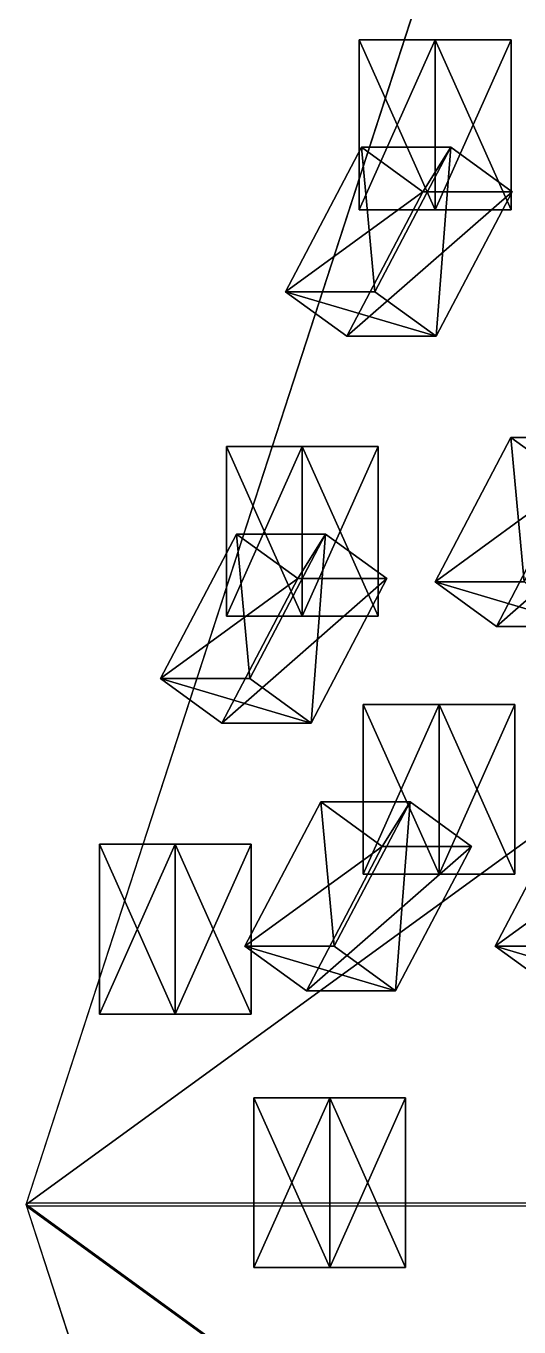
# Model space of a CAD drawing. Header units: metres. Extents: x -324 to 324, y -310 to 311.
# Drawn here: x -323.8 to -294.7, y -7.2 to 69.4 of the extents above; entities that cross this region are included whole.
import ezdxf

# ---------------------------------------------------------------- set-up
doc = ezdxf.new("R2010")
doc.units = ezdxf.units.M

msp = doc.modelspace()

# ---------------------------------------------------------------- linework, layer by layer
for p, q in [((-323.78564, -0.00020891172, -938.3003), (-261.97635, 190.21114, -1061.9042)), ((-261.94815, 190.31635, -1061.6997), (-323.74664, 0.10151672, -938.0959)), ((-323.74664, 0.10151672, -938.0959), (-200.13194, 0.095825195, -738.10077)), ((-261.97607, -190.21149, -1061.904), (-323.78564, -0.00020891172, -938.3003)), ((-200.13196, -0.09590149, -738.10077), (-323.74664, -0.10168457, -938.09595)), ((-323.74664, -0.10168457, -938.09595), (-261.94806, -190.31653, -1061.6997))]:
    msp.add_line(p, q)
for points in [[(-323.78564, -0.00020891172, -938.3003), (-261.97635, 190.21114, -1061.9042), (-161.96652, 117.55693, -1261.8993), (-161.96642, 117.55703, -1261.8992)], [(-200.13194, 0.095825195, -738.10077), (-261.94815, 190.31635, -1061.6997), (-323.74664, 0.10151672, -938.0959), (-323.74655, 0.101616725, -938.09576)], [(-323.78564, -0.00020891172, -938.3003), (-161.96652, 117.55693, -1261.8993), (-161.96637, -117.55719, -1261.8992), (-161.96626, -117.55709, -1261.899)], [(-299.66644, 68.60231, -1005.5376), (-304.139, 68.60231, -996.59357), (-299.667, 68.60232, -994.3573), (-299.6669, 68.60242, -994.3572)], [(-304.139, 58.60231, -996.59357), (-299.667, 58.602314, -994.3573), (-299.667, 68.60232, -994.3573), (-299.6669, 68.60242, -994.3572)], [(-299.66644, 58.602314, -1005.5376), (-304.139, 58.60231, -996.59357), (-304.139, 68.60231, -996.59357), (-304.13892, 68.60241, -996.59344)], [(-299.667, 68.60232, -994.3573), (-304.139, 68.60231, -996.59357), (-304.139, 58.60231, -996.59357), (-304.13892, 58.60241, -996.59344)], [(-304.139, 68.60231, -996.59357), (-299.66644, 68.60231, -1005.5376), (-299.66644, 58.602314, -1005.5376), (-299.66635, 58.602413, -1005.5375)], [(-299.667, 58.602314, -994.3573), (-295.19443, 58.602318, -1003.30133), (-295.19443, 68.60232, -1003.30133), (-295.19434, 68.60242, -1003.3012)], [(-299.667, 68.60232, -994.3573), (-295.19443, 68.60232, -1003.30133), (-299.66644, 68.60231, -1005.5376), (-299.66635, 68.60241, -1005.5375)], [(-295.19443, 68.60232, -1003.30133), (-299.667, 68.60232, -994.3573), (-299.667, 58.602314, -994.3573), (-299.6669, 58.602413, -994.3572)], [(-295.19443, 58.602318, -1003.30133), (-299.66644, 58.602314, -1005.5376), (-299.66644, 68.60231, -1005.5376), (-299.66635, 68.60241, -1005.5375)], [(-299.66644, 68.60231, -1005.5376), (-295.19443, 68.60232, -1003.30133), (-295.19443, 58.602318, -1003.30133), (-295.19434, 58.602417, -1003.3012)], [(-304.0106, 62.279842, -960.2476), (-308.4826, 53.773254, -957.4837), (-303.22498, 53.77301, -948.9774), (-303.22488, 53.77311, -948.9773)], [(-308.4826, 53.773254, -957.4837), (-304.0106, 62.279842, -960.2476), (-300.39264, 59.651253, -962.4839), (-300.39255, 59.651352, -962.48376)], [(-303.22498, 53.77301, -948.9774), (-298.75293, 62.279602, -951.7413), (-304.0106, 62.279842, -960.2476), (-304.0105, 62.27994, -960.2475)], [(-300.39264, 59.651253, -962.4839), (-304.0106, 62.279842, -960.2476), (-298.75293, 62.279602, -951.7413), (-298.75284, 62.2797, -951.74115)], [(-298.75293, 62.279602, -951.7413), (-303.22498, 53.77301, -948.9774), (-299.60703, 51.14442, -951.2137), (-299.60693, 51.14452, -951.21356)], [(-298.75293, 62.279602, -951.7413), (-295.135, 59.65101, -953.9776), (-300.39264, 59.651253, -962.4839), (-300.39255, 59.651352, -962.48376)], [(-299.60703, 51.14442, -951.2137), (-295.135, 59.65101, -953.9776), (-298.75293, 62.279602, -951.7413), (-298.75284, 62.2797, -951.74115)], [(-300.39264, 59.651253, -962.4839), (-304.8647, 51.14466, -959.72003), (-308.4826, 53.773254, -957.4837), (-308.4825, 53.773354, -957.4836)], [(-304.8647, 51.14466, -959.72003), (-300.39264, 59.651253, -962.4839), (-295.135, 59.65101, -953.9776), (-295.13492, 59.651108, -953.9775)], [(-295.135, 59.65101, -953.9776), (-299.60703, 51.14442, -951.2137), (-304.8647, 51.14466, -959.72003), (-304.8646, 51.14476, -959.7199)], [(-304.139, 58.60231, -996.59357), (-299.66644, 58.602314, -1005.5376), (-295.19443, 58.602318, -1003.30133), (-295.19434, 58.602417, -1003.3012)], [(-295.19443, 58.602318, -1003.30133), (-299.667, 58.602314, -994.3573), (-304.139, 58.60231, -996.59357), (-304.13892, 58.60241, -996.59344)], [(-299.60703, 51.14442, -951.2137), (-303.22498, 53.77301, -948.9774), (-308.4826, 53.773254, -957.4837), (-308.4825, 53.773354, -957.4836)], [(-308.4826, 53.773254, -957.4837), (-304.8647, 51.14466, -959.72003), (-299.60703, 51.14442, -951.2137), (-299.60693, 51.14452, -951.21356)], [(-307.49792, 44.65481, -989.8765), (-311.9705, 44.654808, -980.9325), (-307.49847, 44.65481, -978.6962), (-307.49838, 44.65491, -978.6961)], [(-311.9705, 34.654808, -980.9325), (-307.49847, 34.65481, -978.6962), (-307.49847, 44.65481, -978.6962), (-307.49838, 44.65491, -978.6961)], [(-307.49792, 34.65481, -989.8765), (-311.9705, 34.654808, -980.9325), (-311.9705, 44.654808, -980.9325), (-311.9704, 44.654907, -980.9324)], [(-311.9705, 44.654808, -980.9325), (-307.49792, 44.65481, -989.8765), (-307.49792, 34.65481, -989.8765), (-307.49783, 34.65491, -989.8764)], [(-307.49847, 44.65481, -978.6962), (-311.9705, 44.654808, -980.9325), (-311.9705, 34.654808, -980.9325), (-311.9704, 34.654907, -980.9324)], [(-307.49847, 34.65481, -978.6962), (-303.0259, 34.654816, -987.64026), (-303.0259, 44.654816, -987.64026), (-303.02582, 44.654915, -987.64014)], [(-307.49847, 44.65481, -978.6962), (-303.0259, 44.654816, -987.64026), (-307.49792, 44.65481, -989.8765), (-307.49783, 44.65491, -989.8764)], [(-303.0259, 44.654816, -987.64026), (-307.49847, 44.65481, -978.6962), (-307.49847, 34.65481, -978.6962), (-307.49838, 34.65491, -978.6961)], [(-303.0259, 34.654816, -987.64026), (-307.49792, 34.65481, -989.8765), (-307.49792, 44.65481, -989.8765), (-307.49783, 44.65491, -989.8764)], [(-307.49792, 44.65481, -989.8765), (-303.0259, 44.654816, -987.64026), (-303.0259, 34.654816, -987.64026), (-303.02582, 34.654915, -987.64014)], [(-295.20316, 45.193546, -925.9149), (-299.67517, 36.68696, -923.151), (-294.41754, 36.686714, -914.6447), (-294.41745, 36.686813, -914.6446)], [(-299.67517, 36.68696, -923.151), (-295.20316, 45.193546, -925.9149), (-291.5852, 42.564957, -928.1512), (-291.5851, 42.565056, -928.15106)], [(-294.41754, 36.686714, -914.6447), (-289.9455, 45.193306, -917.40857), (-295.20316, 45.193546, -925.9149), (-295.20306, 45.193645, -925.9148)], [(-291.5852, 42.564957, -928.1512), (-295.20316, 45.193546, -925.9149), (-289.9455, 45.193306, -917.40857), (-289.9454, 45.193405, -917.40845)], [(-291.5852, 42.564957, -928.1512), (-296.05725, 34.058365, -925.3873), (-299.67517, 36.68696, -923.151), (-299.67508, 36.687057, -923.1509)], [(-296.05725, 34.058365, -925.3873), (-291.5852, 42.564957, -928.1512), (-286.32758, 42.564713, -919.6449), (-286.32748, 42.56481, -919.6448)], [(-286.32758, 42.564713, -919.6449), (-290.7996, 34.058125, -916.881), (-296.05725, 34.058365, -925.3873), (-296.05716, 34.058464, -925.3872)], [(-311.38364, 39.498974, -945.39874), (-315.85565, 30.992384, -942.6348), (-310.59802, 30.992144, -934.12854), (-310.59793, 30.992243, -934.1284)], [(-315.85565, 30.992384, -942.6348), (-311.38364, 39.498974, -945.39874), (-307.7657, 36.870384, -947.635), (-307.7656, 36.870483, -947.6349)], [(-310.59802, 30.992144, -934.12854), (-306.12598, 39.498734, -936.8924), (-311.38364, 39.498974, -945.39874), (-311.38354, 39.499073, -945.3986)], [(-307.7657, 36.870384, -947.635), (-311.38364, 39.498974, -945.39874), (-306.12598, 39.498734, -936.8924), (-306.1259, 39.498833, -936.8923)], [(-306.12598, 39.498734, -936.8924), (-310.59802, 30.992144, -934.12854), (-306.98007, 28.363552, -936.3648), (-306.97998, 28.363651, -936.3647)], [(-306.12598, 39.498734, -936.8924), (-302.50806, 36.87014, -939.1287), (-307.7657, 36.870384, -947.635), (-307.7656, 36.870483, -947.6349)], [(-306.98007, 28.363552, -936.3648), (-302.50806, 36.87014, -939.1287), (-306.12598, 39.498734, -936.8924), (-306.1259, 39.498833, -936.8923)], [(-307.7657, 36.870384, -947.635), (-312.23773, 28.363794, -944.87115), (-315.85565, 30.992384, -942.6348), (-315.85556, 30.992483, -942.6347)], [(-312.23773, 28.363794, -944.87115), (-307.7657, 36.870384, -947.635), (-302.50806, 36.87014, -939.1287), (-302.50797, 36.87024, -939.1286)], [(-302.50806, 36.87014, -939.1287), (-306.98007, 28.363552, -936.3648), (-312.23773, 28.363794, -944.87115), (-312.23764, 28.363894, -944.87103)], [(-290.7996, 34.058125, -916.881), (-294.41754, 36.686714, -914.6447), (-299.67517, 36.68696, -923.151), (-299.67508, 36.687057, -923.1509)], [(-299.67517, 36.68696, -923.151), (-296.05725, 34.058365, -925.3873), (-290.7996, 34.058125, -916.881), (-290.7995, 34.058224, -916.88086)], [(-311.9705, 34.654808, -980.9325), (-307.49792, 34.65481, -989.8765), (-303.0259, 34.654816, -987.64026), (-303.02582, 34.654915, -987.64014)], [(-303.0259, 34.654816, -987.64026), (-307.49847, 34.65481, -978.6962), (-311.9705, 34.654808, -980.9325), (-311.9704, 34.654907, -980.9324)], [(-306.98007, 28.363552, -936.3648), (-310.59802, 30.992144, -934.12854), (-315.85565, 30.992384, -942.6348), (-315.85556, 30.992483, -942.6347)], [(-315.85565, 30.992384, -942.6348), (-312.23773, 28.363794, -944.87115), (-306.98007, 28.363552, -936.3648), (-306.97998, 28.363651, -936.3647)], [(-299.4361, 29.462315, -1005.9982), (-303.90866, 29.462313, -997.0542), (-299.43665, 29.462315, -994.81793), (-299.43655, 29.462414, -994.8178)], [(-303.90866, 19.462313, -997.0542), (-299.43665, 19.462315, -994.81793), (-299.43665, 29.462315, -994.81793), (-299.43655, 29.462414, -994.8178)], [(-299.4361, 19.462315, -1005.9982), (-303.90866, 19.462313, -997.0542), (-303.90866, 29.462313, -997.0542), (-303.90857, 29.462412, -997.0541)], [(-303.90866, 29.462313, -997.0542), (-299.4361, 29.462315, -1005.9982), (-299.4361, 19.462315, -1005.9982), (-299.436, 19.462414, -1005.9981)], [(-299.43665, 29.462315, -994.81793), (-303.90866, 29.462313, -997.0542), (-303.90866, 19.462313, -997.0542), (-303.90857, 19.462412, -997.0541)], [(-299.43665, 19.462315, -994.81793), (-294.96408, 19.462317, -1003.76196), (-294.96408, 29.462317, -1003.76196), (-294.964, 29.462416, -1003.76184)], [(-299.43665, 29.462315, -994.81793), (-294.96408, 29.462317, -1003.76196), (-299.4361, 29.462315, -1005.9982), (-299.436, 29.462414, -1005.9981)], [(-294.96408, 29.462317, -1003.76196), (-299.43665, 29.462315, -994.81793), (-299.43665, 19.462315, -994.81793), (-299.43655, 19.462414, -994.8178)], [(-294.96408, 19.462317, -1003.76196), (-299.4361, 19.462315, -1005.9982), (-299.4361, 29.462315, -1005.9982), (-299.436, 29.462414, -1005.9981)], [(-299.4361, 29.462315, -1005.9982), (-294.96408, 29.462317, -1003.76196), (-294.96408, 19.462317, -1003.76196), (-294.964, 19.462416, -1003.76184)], [(-306.40707, 23.727161, -918.8089), (-310.8791, 15.2205715, -916.045), (-305.62146, 15.220331, -907.5387), (-305.62137, 15.220431, -907.5386)], [(-310.8791, 15.2205715, -916.045), (-306.40707, 23.727161, -918.8089), (-302.78912, 21.09857, -921.04517), (-302.78903, 21.09867, -921.04504)], [(-305.62146, 15.220331, -907.5387), (-301.1494, 23.72692, -910.30255), (-306.40707, 23.727161, -918.8089), (-306.40698, 23.72726, -918.8088)], [(-302.78912, 21.09857, -921.04517), (-306.40707, 23.727161, -918.8089), (-301.1494, 23.72692, -910.30255), (-301.14932, 23.727018, -910.3024)], [(-301.1494, 23.72692, -910.30255), (-305.62146, 15.220331, -907.5387), (-302.0035, 12.59174, -909.77496), (-302.00342, 12.59184, -909.77484)], [(-301.1494, 23.72692, -910.30255), (-297.5315, 21.09833, -912.5389), (-302.78912, 21.09857, -921.04517), (-302.78903, 21.09867, -921.04504)], [(-302.0035, 12.59174, -909.77496), (-297.5315, 21.09833, -912.5389), (-301.1494, 23.72692, -910.30255), (-301.14932, 23.727018, -910.3024)], [(-291.65018, 23.726482, -894.93384), (-296.1222, 15.2198925, -892.1699), (-290.86456, 15.219652, -883.66364), (-290.86447, 15.219752, -883.6635)], [(-296.1222, 15.2198925, -892.1699), (-291.65018, 23.726482, -894.93384), (-288.03223, 21.09789, -897.1701), (-288.03214, 21.09799, -897.17)], [(-314.98386, 21.22231, -974.90643), (-319.45642, 21.222307, -965.9624), (-314.9844, 21.22231, -963.72614), (-314.9843, 21.222408, -963.726)], [(-319.45642, 11.222307, -965.9624), (-314.9844, 11.222309, -963.72614), (-314.9844, 21.22231, -963.72614), (-314.9843, 21.222408, -963.726)], [(-314.98386, 11.222309, -974.90643), (-319.45642, 11.222307, -965.9624), (-319.45642, 21.222307, -965.9624), (-319.45633, 21.222406, -965.9623)], [(-319.45642, 21.222307, -965.9624), (-314.98386, 21.22231, -974.90643), (-314.98386, 11.222309, -974.90643), (-314.98376, 11.222409, -974.9063)], [(-314.9844, 21.22231, -963.72614), (-319.45642, 21.222307, -965.9624), (-319.45642, 11.222307, -965.9624), (-319.45633, 11.222407, -965.9623)], [(-314.9844, 11.222309, -963.72614), (-310.51184, 11.222311, -972.67017), (-310.51184, 21.222311, -972.67017), (-310.51175, 21.22241, -972.67004)], [(-314.9844, 21.22231, -963.72614), (-310.51184, 21.222311, -972.67017), (-314.98386, 21.22231, -974.90643), (-314.98376, 21.222408, -974.9063)], [(-310.51184, 21.222311, -972.67017), (-314.9844, 21.22231, -963.72614), (-314.9844, 11.222309, -963.72614), (-314.9843, 11.222409, -963.726)], [(-310.51184, 11.222311, -972.67017), (-314.98386, 11.222309, -974.90643), (-314.98386, 21.22231, -974.90643), (-314.98376, 21.222408, -974.9063)], [(-314.98386, 21.22231, -974.90643), (-310.51184, 21.222311, -972.67017), (-310.51184, 11.222311, -972.67017), (-310.51175, 11.222411, -972.67004)], [(-302.78912, 21.09857, -921.04517), (-307.26117, 12.591982, -918.2813), (-310.8791, 15.2205715, -916.045), (-310.879, 15.220672, -916.04486)], [(-307.26117, 12.591982, -918.2813), (-302.78912, 21.09857, -921.04517), (-297.5315, 21.09833, -912.5389), (-297.5314, 21.098429, -912.53876)], [(-297.5315, 21.09833, -912.5389), (-302.0035, 12.59174, -909.77496), (-307.26117, 12.591982, -918.2813), (-307.26108, 12.592082, -918.2812)], [(-288.03223, 21.09789, -897.1701), (-292.50427, 12.591303, -894.40625), (-296.1222, 15.2198925, -892.1699), (-296.1221, 15.219993, -892.1698)], [(-303.90866, 19.462313, -997.0542), (-299.4361, 19.462315, -1005.9982), (-294.96408, 19.462317, -1003.76196), (-294.964, 19.462416, -1003.76184)], [(-294.96408, 19.462317, -1003.76196), (-299.43665, 19.462315, -994.81793), (-303.90866, 19.462313, -997.0542), (-303.90857, 19.462412, -997.0541)], [(-302.0035, 12.59174, -909.77496), (-305.62146, 15.220331, -907.5387), (-310.8791, 15.2205715, -916.045), (-310.879, 15.220672, -916.04486)], [(-310.8791, 15.2205715, -916.045), (-307.26117, 12.591982, -918.2813), (-302.0035, 12.59174, -909.77496), (-302.00342, 12.59184, -909.77484)], [(-287.2466, 12.591061, -885.8999), (-290.86456, 15.219652, -883.66364), (-296.1222, 15.2198925, -892.1699), (-296.1221, 15.219993, -892.1698)], [(-296.1222, 15.2198925, -892.1699), (-292.50427, 12.591303, -894.40625), (-287.2466, 12.591061, -885.8999), (-287.24652, 12.591161, -885.8998)], [(-319.45642, 11.222307, -965.9624), (-314.98386, 11.222309, -974.90643), (-310.51184, 11.222311, -972.67017), (-310.51175, 11.222411, -972.67004)], [(-310.51184, 11.222311, -972.67017), (-314.9844, 11.222309, -963.72614), (-319.45642, 11.222307, -965.9624), (-319.45633, 11.222407, -965.9623)], [(-305.88553, 6.287314, -993.1009), (-310.3581, 6.287312, -984.15686), (-305.88608, 6.287315, -981.9206), (-305.886, 6.287415, -981.9205)], [(-310.3581, -3.712688, -984.15686), (-305.88608, -3.712685, -981.9206), (-305.88608, 6.287315, -981.9206), (-305.886, 6.287415, -981.9205)], [(-305.88553, -3.712686, -993.1009), (-310.3581, -3.712688, -984.15686), (-310.3581, 6.287312, -984.15686), (-310.358, 6.287412, -984.15674)], [(-305.88608, 6.287315, -981.9206), (-310.3581, 6.287312, -984.15686), (-310.3581, -3.712688, -984.15686), (-310.358, -3.712588, -984.15674)], [(-310.3581, 6.287312, -984.15686), (-305.88553, 6.287314, -993.1009), (-305.88553, -3.712686, -993.1009), (-305.88544, -3.7125862, -993.10077)], [(-305.88608, -3.712685, -981.9206), (-301.4135, -3.7126832, -990.8646), (-301.4135, 6.287317, -990.8646), (-301.41342, 6.287417, -990.8645)], [(-305.88608, 6.287315, -981.9206), (-301.4135, 6.287317, -990.8646), (-305.88553, 6.287314, -993.1009), (-305.88544, 6.287414, -993.10077)], [(-301.4135, 6.287317, -990.8646), (-305.88608, 6.287315, -981.9206), (-305.88608, -3.712685, -981.9206), (-305.886, -3.7125852, -981.9205)], [(-301.4135, -3.7126832, -990.8646), (-305.88553, -3.712686, -993.1009), (-305.88553, 6.287314, -993.1009), (-305.88544, 6.287414, -993.10077)], [(-305.88553, 6.287314, -993.1009), (-301.4135, 6.287317, -990.8646), (-301.4135, -3.7126832, -990.8646), (-301.41342, -3.7125833, -990.8645)], [(-323.78564, -0.00020891172, -938.3003), (-161.96637, -117.55719, -1261.8992), (-261.97607, -190.21149, -1061.904), (-261.97598, -190.21138, -1061.9039)], [(-61.935295, -190.30717, -738.10077), (-200.13196, -0.09590149, -738.10077), (-323.74664, -0.10168457, -938.09595), (-323.74655, -0.10158457, -938.0958)], [(-61.935295, -190.30717, -738.10077), (-323.74664, -0.10168457, -938.09595), (-261.94806, -190.31653, -1061.6997), (-261.94797, -190.31642, -1061.6996)], [(-310.3581, -3.712688, -984.15686), (-305.88553, -3.712686, -993.1009), (-301.4135, -3.7126832, -990.8646), (-301.41342, -3.7125833, -990.8645)], [(-301.4135, -3.7126832, -990.8646), (-305.88608, -3.712685, -981.9206), (-310.3581, -3.712688, -984.15686), (-310.358, -3.712588, -984.15674)]]:
    msp.add_3dface(points)

doc.saveas('drawing.dxf')
